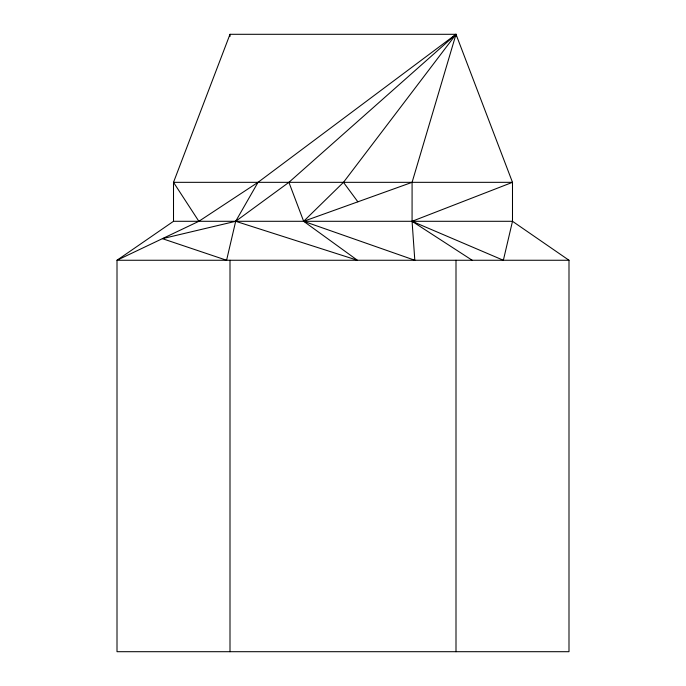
<?xml version="1.0" encoding="UTF-8"?>
<svg xmlns="http://www.w3.org/2000/svg" width="686" height="686" viewBox="0 0 686 686"><rect width="100%" height="100%" fill="white"/><g stroke="black" fill="none" stroke-linecap="round" stroke-linejoin="round"><path stroke-width="1.03" d="M456.001 36.444L456.001 34.3L258.022 182.33L198.871 221.295L173.507 182.33L512.493 182.33L412.072 221.295L503.361 260.26L512.493 221.295L512.493 182.33L456.001 34.3L288.917 182.33L303.649 221.295L414.816 260.26L412.072 221.295L412.089 182.33L456.001 34.3L229.999 34.3L173.507 182.33L173.507 221.295L117.006 260.26L117.006 651.7L568.994 651.7L568.994 260.26L512.493 221.295L173.507 221.295M258.022 182.33L235.684 221.295L226.586 260.26L162.393 238.659L235.684 221.295L288.917 182.33M235.684 221.295L357.432 260.26L303.649 221.295L343.472 182.33L456.001 34.3M198.871 221.295L117.006 260.26L568.994 260.26M303.649 221.295L412.089 182.33M412.072 221.295L472.191 260.26M343.472 182.33L357.869 201.813M456.001 260.26L456.001 651.7M229.999 34.3L229.999 36.444M229.999 260.26L229.999 651.7"/></g></svg>
